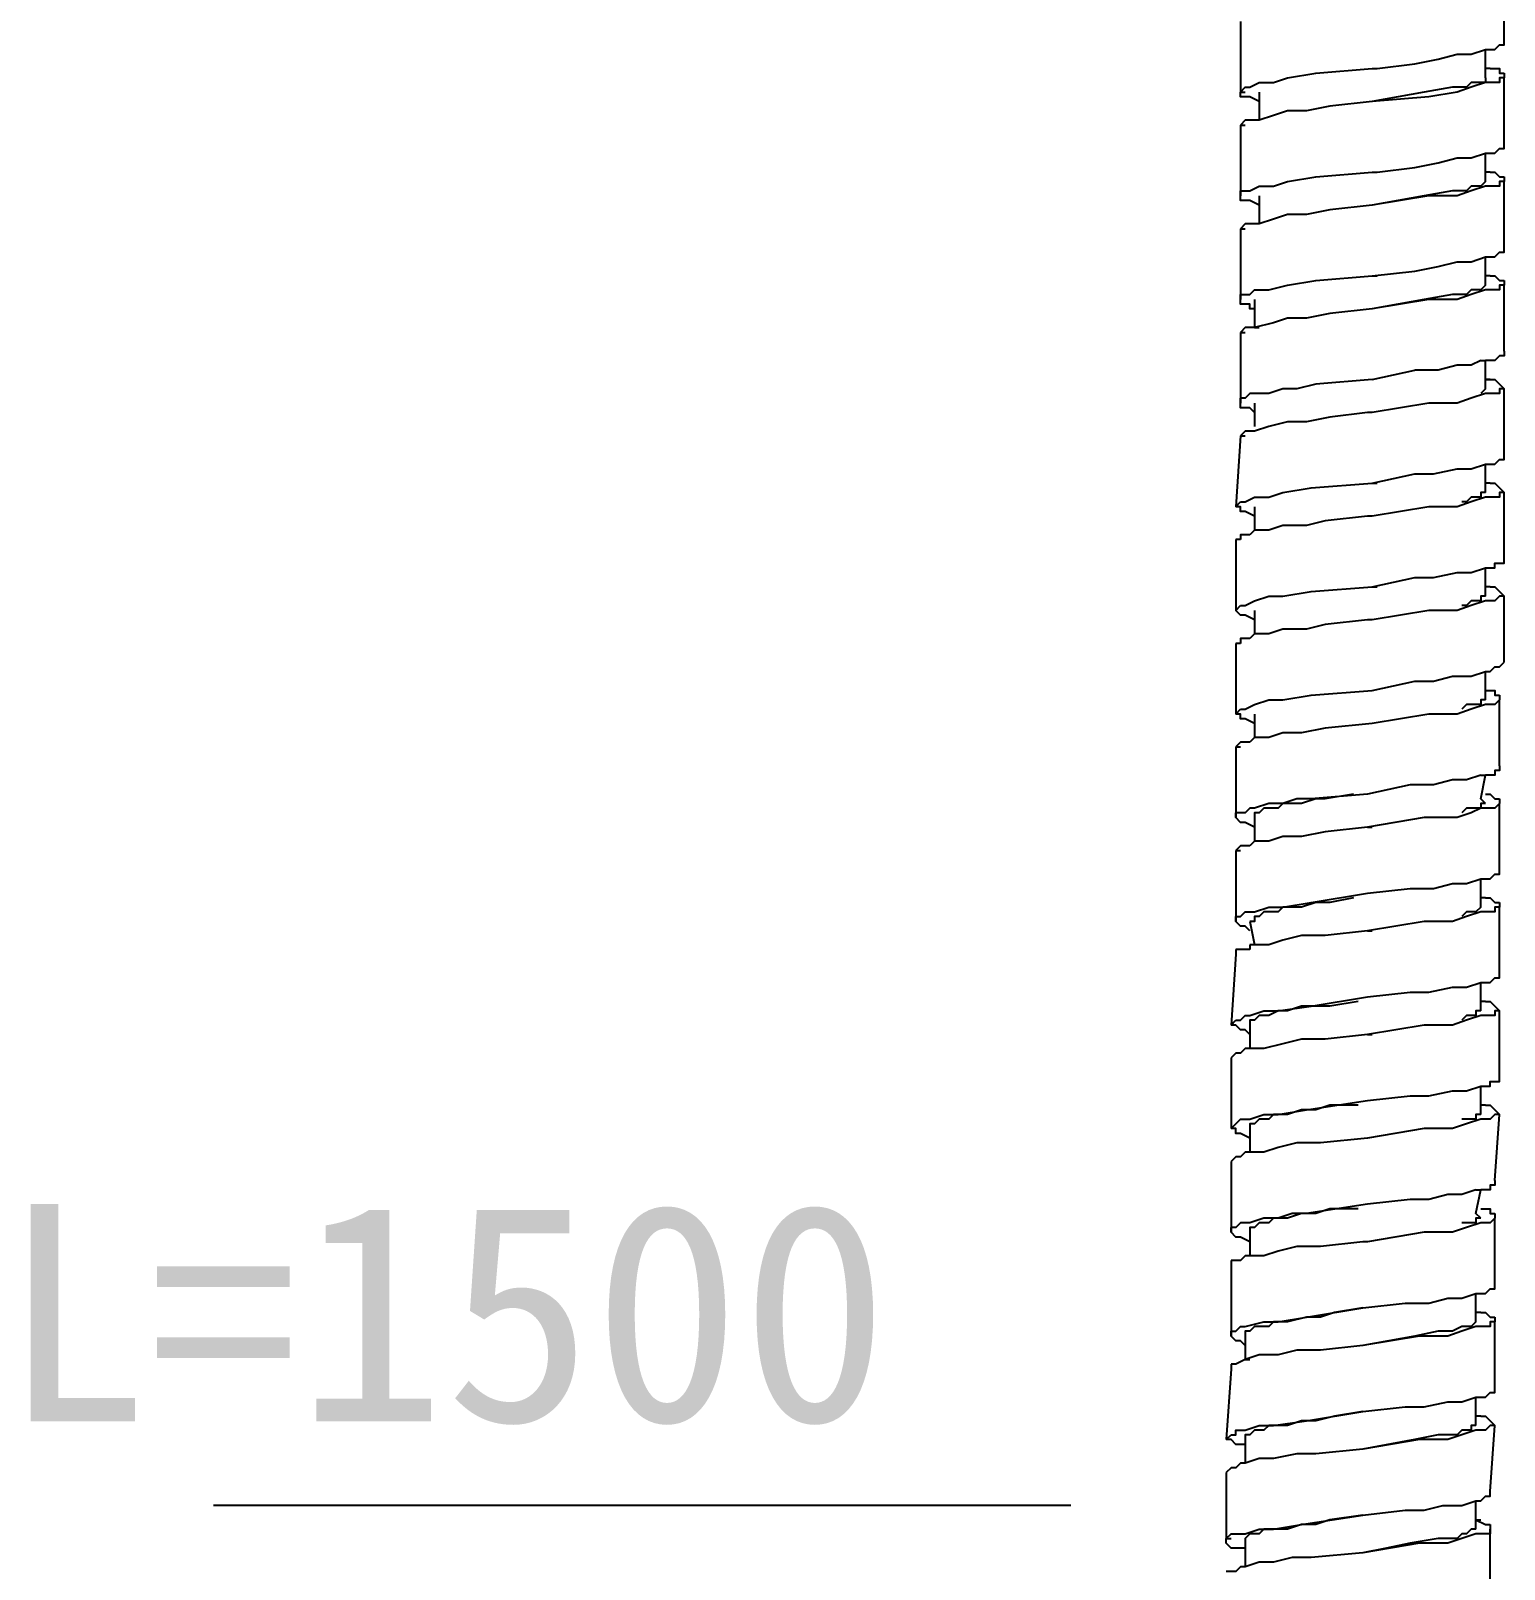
# Model space of a CAD drawing. Header units: millimetres. Extents: x 1.34 to 8.68, y 2.73 to 10.24.
# Drawn here: x 4.001 to 4.522, y 5.932 to 6.476 of the extents above; entities that cross this region are included whole.
import ezdxf

# ---------------------------------------------------------------- set-up
doc = ezdxf.new("R2010")
doc.units = ezdxf.units.MM
doc.layers.add('PDF2_문자', color=7, linetype='Continuous')
doc.layers.add('PDF2_형상', color=7, linetype='Continuous')
doc.styles.add('PDF SimSun', font='SimSun.ttf')

msp = doc.modelspace()

# ---------------------------------------------------------------- linework, layer by layer
at = {"layer": 'PDF2_형상', "lineweight": 25}
for points in [[(4.52208, 6.4731), (4.52208, 6.49643)], [(4.42875, 6.47976), (4.42875, 6.45476)], [(4.47541, 6.4631), (4.47708, 6.4631), (4.49041, 6.46476), (4.49875, 6.46643), (4.50541, 6.4681), (4.51041, 6.4681), (4.51541, 6.46976), (4.51875, 6.46976), (4.52041, 6.47143), (4.52208, 6.47143), (4.52208, 6.4731)], [(4.51541, 6.46143), (4.51541, 6.46976)], [(4.42875, 6.45476), (4.43041, 6.45643), (4.43208, 6.45643), (4.43541, 6.4581), (4.44041, 6.4581), (4.44541, 6.45976), (4.45541, 6.46143), (4.47541, 6.4631)], [(4.52208, 6.45976), (4.52041, 6.45976), (4.52041, 6.4581), (4.51875, 6.4581), (4.51708, 6.4581), (4.51541, 6.4581), (4.51041, 6.45643), (4.50541, 6.45476), (4.49541, 6.4531), (4.47541, 6.45143)], [(4.51541, 6.45976), (4.51541, 6.4581), (4.51208, 6.4581), (4.51041, 6.4581), (4.50875, 6.45643), (4.50375, 6.45643), (4.49375, 6.45476), (4.47541, 6.45143)], [(4.51708, 6.4631), (4.51541, 6.4631)], [(4.51541, 6.45976), (4.51541, 6.46143)], [(4.51708, 6.4631), (4.52041, 6.4631), (4.52041, 6.46143), (4.52208, 6.46143)], [(4.52208, 6.46143), (4.52208, 6.45976)], [(4.52208, 6.43643), (4.52208, 6.45976)], [(4.42875, 6.45476), (4.43041, 6.45476)], [(4.43541, 6.45143), (4.43208, 6.4531), (4.43041, 6.4531), (4.42875, 6.4531), (4.42875, 6.45476)], [(4.43541, 6.45476), (4.43541, 6.44476)], [(4.47541, 6.45143), (4.46041, 6.44976), (4.45208, 6.4481), (4.44541, 6.4481), (4.44041, 6.44643), (4.43541, 6.44476)], [(4.43375, 6.44476), (4.43041, 6.44476), (4.42875, 6.4431)], [(4.42875, 6.4431), (4.43041, 6.4431)], [(4.42875, 6.4431), (4.42875, 6.4181)], [(4.43541, 6.44476), (4.43375, 6.44476)], [(4.47541, 6.42643), (4.47708, 6.42643), (4.49041, 6.4281), (4.49875, 6.42976), (4.50541, 6.43143), (4.51041, 6.43143), (4.51541, 6.4331), (4.51875, 6.4331), (4.52041, 6.43476), (4.52208, 6.43476), (4.52208, 6.43643)], [(4.51541, 6.42476), (4.51541, 6.4331)], [(4.42875, 6.41976), (4.43041, 6.41976), (4.43208, 6.41976), (4.43541, 6.42143), (4.44041, 6.42143), (4.44541, 6.4231), (4.45541, 6.42476), (4.47541, 6.42643)], [(4.52208, 6.4231), (4.52041, 6.4231), (4.52041, 6.42143), (4.51875, 6.42143), (4.51708, 6.42143), (4.51541, 6.42143), (4.51041, 6.41976), (4.50541, 6.4181), (4.49541, 6.4181), (4.47541, 6.41476)], [(4.51541, 6.4231), (4.51375, 6.42143), (4.51041, 6.42143), (4.50875, 6.41976), (4.50375, 6.41976), (4.49375, 6.4181), (4.47541, 6.41476)], [(4.51708, 6.42643), (4.51541, 6.42643)], [(4.51541, 6.4231), (4.51541, 6.42476)], [(4.51708, 6.42643), (4.51875, 6.42643), (4.52041, 6.42476), (4.52208, 6.42476)], [(4.52208, 6.42476), (4.52208, 6.4231)], [(4.52208, 6.39976), (4.52208, 6.4231)], [(4.42875, 6.4181), (4.42875, 6.41976)], [(4.43541, 6.41476), (4.43208, 6.41643), (4.43041, 6.41643), (4.42875, 6.41643), (4.42875, 6.4181)], [(4.43541, 6.4181), (4.43541, 6.4081)], [(4.47541, 6.41476), (4.46041, 6.4131), (4.45208, 6.41143), (4.44541, 6.41143), (4.44041, 6.40976), (4.43541, 6.4081)], [(4.43375, 6.4081), (4.43041, 6.4081), (4.42875, 6.40643)], [(4.42875, 6.40643), (4.43041, 6.40643)], [(4.42875, 6.40643), (4.42875, 6.38143)], [(4.43541, 6.4081), (4.43375, 6.4081)], [(4.47541, 6.38976), (4.49041, 6.39143), (4.49875, 6.3931), (4.50541, 6.39476), (4.51041, 6.39476), (4.51541, 6.39643), (4.51875, 6.39643), (4.52041, 6.3981), (4.52208, 6.3981), (4.52208, 6.39976)], [(4.51541, 6.3881), (4.51541, 6.39643)], [(4.42875, 6.3831), (4.43041, 6.3831), (4.43208, 6.3831), (4.43375, 6.38476), (4.43875, 6.38476), (4.44541, 6.38643), (4.45541, 6.3881), (4.47541, 6.38976)], [(4.47541, 6.38976), (4.47708, 6.38976)], [(4.51708, 6.38976), (4.51541, 6.38976)], [(4.51708, 6.38976), (4.51875, 6.38976), (4.52041, 6.3881), (4.52208, 6.3881)], [(4.42875, 6.38143), (4.42875, 6.3831)], [(4.52208, 6.38643), (4.52041, 6.38643), (4.52041, 6.38476), (4.51875, 6.38476), (4.51708, 6.38476), (4.51541, 6.38476), (4.51041, 6.3831), (4.50541, 6.38143), (4.49541, 6.38143), (4.47541, 6.3781)], [(4.51541, 6.38643), (4.51375, 6.38476), (4.51041, 6.38476), (4.50875, 6.3831), (4.50708, 6.3831), (4.50375, 6.3831), (4.49375, 6.38143), (4.47541, 6.3781)], [(4.51541, 6.38643), (4.51541, 6.3881)], [(4.52208, 6.3881), (4.52208, 6.38643)], [(4.52208, 6.3631), (4.52208, 6.38643)], [(4.43375, 6.3781), (4.43208, 6.3781), (4.43208, 6.37976), (4.43041, 6.37976), (4.42875, 6.37976), (4.42875, 6.38143)], [(4.47541, 6.3781), (4.46041, 6.37643), (4.45208, 6.37476), (4.44541, 6.37476), (4.44041, 6.3731), (4.43375, 6.37143), (4.43041, 6.37143), (4.42875, 6.36976)], [(4.43375, 6.38143), (4.43375, 6.37143)], [(4.42875, 6.36976), (4.42875, 6.34476)], [(4.42875, 6.36976), (4.43041, 6.36976)], [(4.43375, 6.37143), (4.43541, 6.37143)], [(4.52208, 6.3631), (4.52208, 6.36143), (4.52041, 6.36143), (4.51875, 6.35976), (4.51708, 6.35976), (4.51541, 6.35976)], [(4.47541, 6.3531), (4.49041, 6.35643)], [(4.51375, 6.35976), (4.51041, 6.3581), (4.50541, 6.3581), (4.49875, 6.35643), (4.49041, 6.35643)], [(4.51375, 6.35976), (4.51541, 6.35976)], [(4.51541, 6.35143), (4.51541, 6.35976)], [(4.47541, 6.3531), (4.45541, 6.35143), (4.44875, 6.34976), (4.44375, 6.34976), (4.43875, 6.3481), (4.43375, 6.3481)], [(4.51541, 6.3531), (4.51708, 6.3531)], [(4.51708, 6.3531), (4.51541, 6.3531)], [(4.51541, 6.34976), (4.51541, 6.35143)], [(4.51708, 6.3531), (4.51875, 6.3531), (4.52041, 6.35143)], [(4.52041, 6.35143), (4.52208, 6.34976)], [(4.43208, 6.3481), (4.43041, 6.34643), (4.42875, 6.34643)], [(4.42875, 6.34476), (4.42875, 6.34643)], [(4.43375, 6.3481), (4.43208, 6.3481)], [(4.52208, 6.34976), (4.52041, 6.34976), (4.52041, 6.3481), (4.51875, 6.3481), (4.51708, 6.3481), (4.51541, 6.3481), (4.51041, 6.34643), (4.50541, 6.34476), (4.49541, 6.34476), (4.47541, 6.34143)], [(4.51541, 6.34976), (4.51375, 6.3481)], [(4.52208, 6.32643), (4.52208, 6.34976)], [(4.43375, 6.34143), (4.43208, 6.3431), (4.43041, 6.3431), (4.42875, 6.3431), (4.42875, 6.34476)], [(4.43375, 6.34476), (4.43375, 6.33643)], [(4.47541, 6.34143), (4.47375, 6.34143), (4.46041, 6.33976), (4.45208, 6.3381), (4.44541, 6.3381), (4.43875, 6.33643), (4.43375, 6.33476)], [(4.43208, 6.33476), (4.43041, 6.33476), (4.42875, 6.3331)], [(4.43375, 6.33476), (4.43208, 6.33476)], [(4.42875, 6.3331), (4.42708, 6.3081)], [(4.42875, 6.3331), (4.43041, 6.3331)], [(4.47541, 6.31643), (4.49041, 6.31976), (4.49708, 6.31976), (4.50541, 6.32143), (4.51041, 6.32143), (4.51541, 6.3231), (4.51875, 6.3231), (4.52041, 6.32476), (4.52208, 6.32476), (4.52208, 6.32643)], [(4.51541, 6.31476), (4.51541, 6.3231)], [(4.42875, 6.30976), (4.43041, 6.30976), (4.43375, 6.31143), (4.43875, 6.31143), (4.44375, 6.3131), (4.45375, 6.31476), (4.47541, 6.31643)], [(4.47541, 6.31643), (4.47708, 6.31643)], [(4.52208, 6.3131), (4.52041, 6.3131), (4.52041, 6.31143), (4.51875, 6.31143), (4.51708, 6.31143), (4.51541, 6.31143), (4.51041, 6.30976), (4.50541, 6.3081), (4.49541, 6.3081), (4.47541, 6.30476)], [(4.51541, 6.3131), (4.51375, 6.3131), (4.51375, 6.31143), (4.51208, 6.31143), (4.51041, 6.31143), (4.50875, 6.30976), (4.50708, 6.30976)], [(4.51708, 6.31643), (4.51541, 6.31643)], [(4.51541, 6.3131), (4.51541, 6.31476)], [(4.51708, 6.31643), (4.51875, 6.31643), (4.52041, 6.31476)], [(4.52041, 6.31476), (4.52208, 6.3131)], [(4.52208, 6.28976), (4.52208, 6.3131)], [(4.42708, 6.3081), (4.42875, 6.30976)], [(4.43375, 6.30476), (4.43041, 6.30643), (4.42875, 6.30643), (4.42875, 6.3081), (4.42708, 6.3081)], [(4.43375, 6.3081), (4.43375, 6.29976)], [(4.47541, 6.30476), (4.47375, 6.30476), (4.45875, 6.3031), (4.45208, 6.30143), (4.44375, 6.30143), (4.43875, 6.29976), (4.43375, 6.29976)], [(4.42708, 6.29643), (4.42708, 6.27143)], [(4.42875, 6.29643), (4.42708, 6.29643)], [(4.43208, 6.2981), (4.43041, 6.2981), (4.42875, 6.2981), (4.42875, 6.29643)], [(4.43375, 6.29976), (4.43208, 6.2981)], [(4.47541, 6.27976), (4.49041, 6.2831), (4.49708, 6.2831), (4.50541, 6.28476), (4.51041, 6.28476), (4.51541, 6.28643), (4.51875, 6.28643), (4.51875, 6.2881), (4.52041, 6.2881), (4.52208, 6.2881), (4.52208, 6.28976)], [(4.51541, 6.2781), (4.51541, 6.28643)], [(4.42875, 6.2731), (4.43041, 6.2731), (4.43375, 6.27476), (4.43875, 6.27643), (4.44375, 6.27643), (4.45375, 6.2781), (4.47541, 6.27976)], [(4.47541, 6.27976), (4.47708, 6.27976)], [(4.51708, 6.27976), (4.51541, 6.27976)], [(4.51708, 6.27976), (4.51875, 6.27976), (4.52041, 6.2781)], [(4.52208, 6.27643), (4.52041, 6.27643), (4.51875, 6.27476), (4.51708, 6.27476), (4.51541, 6.27476), (4.51041, 6.2731), (4.50541, 6.27143), (4.49541, 6.27143), (4.47541, 6.2681)], [(4.51541, 6.27643), (4.51375, 6.27643), (4.51375, 6.27476), (4.51208, 6.27476), (4.51041, 6.27476), (4.50875, 6.2731), (4.50708, 6.2731)], [(4.51541, 6.27643), (4.51541, 6.2781)], [(4.52041, 6.2781), (4.52208, 6.27643)], [(4.52208, 6.2531), (4.52208, 6.27643)], [(4.42708, 6.27143), (4.42875, 6.2731)], [(4.43375, 6.2681), (4.43041, 6.26976), (4.42875, 6.26976), (4.42708, 6.27143)], [(4.43375, 6.27143), (4.43375, 6.2631)], [(4.47541, 6.2681), (4.47375, 6.2681), (4.45875, 6.26643), (4.45208, 6.26476), (4.44375, 6.26476), (4.43875, 6.2631), (4.43375, 6.2631)], [(4.42708, 6.25976), (4.42708, 6.23476)], [(4.42875, 6.25976), (4.42708, 6.25976)], [(4.43208, 6.26143), (4.43041, 6.26143), (4.42875, 6.26143), (4.42875, 6.25976)], [(4.43375, 6.2631), (4.43208, 6.26143)], [(4.47541, 6.2431), (4.49041, 6.24643), (4.49708, 6.24643), (4.50375, 6.2481), (4.51041, 6.2481), (4.51541, 6.24976), (4.51708, 6.24976), (4.51875, 6.25143), (4.52041, 6.25143), (4.52208, 6.2531)], [(4.51541, 6.24143), (4.51541, 6.24976)], [(4.42875, 6.23643), (4.43041, 6.23643), (4.43375, 6.2381), (4.43875, 6.23976), (4.44375, 6.23976), (4.45375, 6.24143), (4.47541, 6.2431)], [(4.51541, 6.2431), (4.51708, 6.2431)], [(4.51541, 6.2431), (4.51875, 6.2431), (4.51875, 6.24143), (4.52041, 6.24143)], [(4.42708, 6.23476), (4.42875, 6.23643)], [(4.52041, 6.23976), (4.51875, 6.2381), (4.51708, 6.2381), (4.51541, 6.2381), (4.51041, 6.23643), (4.50541, 6.23476), (4.49541, 6.23476), (4.47541, 6.23143)], [(4.51541, 6.23976), (4.51375, 6.23976), (4.51375, 6.2381), (4.51208, 6.2381), (4.51041, 6.2381), (4.50875, 6.2381), (4.50708, 6.23643)], [(4.51541, 6.23976), (4.51541, 6.24143)], [(4.52041, 6.24143), (4.52041, 6.23976)], [(4.52041, 6.21643), (4.52041, 6.23976)], [(4.43375, 6.23143), (4.43041, 6.2331), (4.42875, 6.2331), (4.42875, 6.23476), (4.42708, 6.23476)], [(4.43375, 6.23476), (4.43375, 6.22643)], [(4.47541, 6.23143), (4.45875, 6.22976), (4.45041, 6.2281), (4.44375, 6.2281), (4.43875, 6.22643), (4.43375, 6.22643)], [(4.43375, 6.22643), (4.43208, 6.22476)], [(4.43208, 6.22476), (4.43041, 6.22476), (4.42875, 6.22476), (4.42708, 6.2231)], [(4.42708, 6.2231), (4.42708, 6.1981)], [(4.42708, 6.2231), (4.42875, 6.2231)], [(4.52041, 6.21643), (4.52041, 6.21476), (4.51875, 6.21476), (4.51875, 6.2131), (4.51708, 6.2131), (4.51541, 6.2131)], [(4.51375, 6.2131), (4.50875, 6.21143), (4.50375, 6.21143), (4.49708, 6.20976), (4.48875, 6.20976), (4.47375, 6.20643)], [(4.51375, 6.20476), (4.51541, 6.2131)], [(4.51375, 6.2131), (4.51541, 6.2131)], [(4.47375, 6.20643), (4.45375, 6.20476), (4.44875, 6.20476), (4.44375, 6.2031), (4.43875, 6.2031), (4.43375, 6.20143)], [(4.46875, 6.20643), (4.45875, 6.20476), (4.45541, 6.20476), (4.45041, 6.2031), (4.44541, 6.2031), (4.44375, 6.2031), (4.44208, 6.20143), (4.43875, 6.20143), (4.43708, 6.20143), (4.43541, 6.19976), (4.43375, 6.19976), (4.43375, 6.1981)], [(4.51541, 6.2031), (4.51375, 6.20476)], [(4.51541, 6.20643), (4.51708, 6.20643), (4.51875, 6.20476), (4.52041, 6.20476)], [(4.52041, 6.20476), (4.52041, 6.2031)], [(4.43208, 6.20143), (4.43041, 6.19976), (4.42875, 6.19976), (4.42708, 6.19976)], [(4.42708, 6.1981), (4.42708, 6.19976)], [(4.43375, 6.19476), (4.43041, 6.19643), (4.42875, 6.19643), (4.42708, 6.1981)], [(4.43375, 6.20143), (4.43208, 6.20143)], [(4.43375, 6.1981), (4.43375, 6.18976)], [(4.52041, 6.2031), (4.51875, 6.20143), (4.51708, 6.20143), (4.51541, 6.20143), (4.51375, 6.20143), (4.51041, 6.19976), (4.50541, 6.1981), (4.49375, 6.1981), (4.47375, 6.19476)], [(4.51541, 6.2031), (4.51375, 6.2031), (4.51375, 6.20143), (4.51208, 6.20143), (4.51041, 6.20143), (4.50875, 6.20143), (4.50708, 6.19976)], [(4.52041, 6.17976), (4.52041, 6.2031)], [(4.47375, 6.19476), (4.45875, 6.1931), (4.45041, 6.19143), (4.44375, 6.19143), (4.43875, 6.18976), (4.43375, 6.18976)], [(4.47375, 6.19476), (4.47541, 6.19476)], [(4.43208, 6.1881), (4.43041, 6.1881), (4.42875, 6.1881), (4.42708, 6.18643)], [(4.43375, 6.18976), (4.43208, 6.1881)], [(4.42708, 6.18643), (4.42708, 6.16143)], [(4.42708, 6.18643), (4.42875, 6.18643)], [(4.47375, 6.17143), (4.48875, 6.1731), (4.49708, 6.1731), (4.50375, 6.17476), (4.50875, 6.17476), (4.51375, 6.17643), (4.51708, 6.17643), (4.51875, 6.1781), (4.52041, 6.1781), (4.52041, 6.17976)], [(4.51375, 6.1681), (4.51375, 6.17643)], [(4.42708, 6.1631), (4.42875, 6.1631), (4.43041, 6.16476), (4.43375, 6.16476), (4.43875, 6.16643), (4.44375, 6.16643), (4.45375, 6.1681), (4.47375, 6.17143)], [(4.46875, 6.16976), (4.46041, 6.1681), (4.45541, 6.1681), (4.45041, 6.16643), (4.44541, 6.16643), (4.44375, 6.16643), (4.44208, 6.16476), (4.43875, 6.16476), (4.43708, 6.16476), (4.43541, 6.1631), (4.43375, 6.1631), (4.43375, 6.16143), (4.43208, 6.16143)], [(4.52041, 6.16643), (4.51875, 6.16643), (4.51875, 6.16476), (4.51708, 6.16476), (4.51541, 6.16476), (4.51375, 6.16476), (4.50875, 6.1631), (4.50375, 6.16143), (4.49375, 6.16143), (4.47375, 6.1581)], [(4.51375, 6.16643), (4.51208, 6.16476), (4.51041, 6.16476), (4.50875, 6.16476), (4.50708, 6.1631)], [(4.51541, 6.16976), (4.51375, 6.16976)], [(4.51375, 6.16643), (4.51375, 6.1681)], [(4.51541, 6.16976), (4.51708, 6.16976), (4.51875, 6.1681), (4.52041, 6.1681)], [(4.52041, 6.1681), (4.52041, 6.16643)], [(4.52041, 6.1431), (4.52041, 6.16643)], [(4.42708, 6.16143), (4.42708, 6.1631)], [(4.43208, 6.1581), (4.43041, 6.15976), (4.42875, 6.15976), (4.42708, 6.16143)], [(4.43208, 6.16143), (4.43375, 6.1531)], [(4.47375, 6.1581), (4.45875, 6.15643), (4.45041, 6.15643), (4.44375, 6.15476), (4.43875, 6.1531), (4.43208, 6.1531)], [(4.47375, 6.1581), (4.47541, 6.1581)], [(4.42708, 6.14976), (4.42541, 6.12476)], [(4.42708, 6.15143), (4.42708, 6.14976)], [(4.43208, 6.15143), (4.42875, 6.15143), (4.42708, 6.15143)], [(4.43208, 6.1531), (4.43208, 6.15143)], [(4.47375, 6.13476), (4.48875, 6.13643), (4.49541, 6.13643), (4.50375, 6.1381), (4.50875, 6.1381), (4.51375, 6.13976), (4.51708, 6.13976), (4.51875, 6.14143), (4.52041, 6.14143), (4.52041, 6.1431)], [(4.51375, 6.13143), (4.51375, 6.13976)], [(4.42708, 6.12643), (4.42875, 6.12643), (4.43041, 6.1281), (4.43208, 6.1281), (4.43708, 6.12976), (4.44208, 6.12976), (4.45375, 6.13143), (4.47375, 6.13476)], [(4.47041, 6.1331), (4.46041, 6.13143), (4.45541, 6.13143), (4.45041, 6.13143), (4.44541, 6.12976), (4.44375, 6.12976), (4.44208, 6.12976), (4.43875, 6.1281), (4.43708, 6.1281), (4.43541, 6.1281), (4.43375, 6.12643), (4.43208, 6.12643), (4.43208, 6.12476)], [(4.51541, 6.1331), (4.51375, 6.1331)], [(4.51541, 6.1331), (4.51708, 6.1331), (4.51875, 6.13143)], [(4.52041, 6.12976), (4.51875, 6.12976), (4.51875, 6.1281), (4.51708, 6.1281), (4.51541, 6.1281), (4.51375, 6.1281), (4.50875, 6.12643), (4.50375, 6.12476), (4.49375, 6.12476), (4.47375, 6.12143)], [(4.51375, 6.12976), (4.51208, 6.12976), (4.51208, 6.1281), (4.51041, 6.1281), (4.50875, 6.1281), (4.50708, 6.12643)], [(4.51375, 6.12976), (4.51375, 6.13143)], [(4.51875, 6.13143), (4.52041, 6.12976)], [(4.52041, 6.10643), (4.52041, 6.12976)], [(4.42541, 6.12476), (4.42708, 6.12643)], [(4.43208, 6.12143), (4.43041, 6.1231), (4.42875, 6.1231), (4.42708, 6.12476), (4.42541, 6.12476)], [(4.43208, 6.12476), (4.43208, 6.11643)], [(4.47375, 6.12143), (4.45875, 6.11976), (4.45041, 6.11976), (4.44375, 6.1181), (4.43708, 6.11643), (4.43208, 6.11643)], [(4.47375, 6.12143), (4.47541, 6.12143)], [(4.42708, 6.11476), (4.42541, 6.1131)], [(4.42541, 6.1131), (4.42541, 6.0881)], [(4.43041, 6.11643), (4.42875, 6.11476), (4.42708, 6.11476)], [(4.43208, 6.11643), (4.43041, 6.11643)], [(4.47375, 6.0981), (4.48875, 6.09976), (4.49541, 6.09976), (4.50375, 6.10143), (4.50875, 6.10143), (4.51375, 6.1031), (4.51708, 6.1031), (4.51708, 6.10476), (4.51875, 6.10476), (4.52041, 6.10476), (4.52041, 6.10643)], [(4.51375, 6.09476), (4.51375, 6.1031)], [(4.42708, 6.08976), (4.42875, 6.09143), (4.43208, 6.09143), (4.43708, 6.0931), (4.44208, 6.0931), (4.45208, 6.09476), (4.47375, 6.0981)], [(4.47041, 6.09643), (4.46041, 6.09643), (4.45541, 6.09476), (4.45041, 6.09476), (4.44541, 6.0931), (4.44375, 6.0931), (4.44041, 6.0931), (4.43875, 6.09143), (4.43708, 6.09143), (4.43541, 6.09143), (4.43375, 6.08976), (4.43208, 6.08976), (4.43208, 6.0881)], [(4.51541, 6.09643), (4.51375, 6.09643)], [(4.51375, 6.0931), (4.51375, 6.09476)], [(4.51541, 6.09643), (4.51708, 6.09643), (4.51875, 6.09476)], [(4.51875, 6.09476), (4.52041, 6.0931)], [(4.42541, 6.0881), (4.42708, 6.08976)], [(4.52041, 6.0931), (4.51875, 6.0931), (4.51708, 6.09143), (4.51541, 6.09143), (4.51375, 6.09143), (4.50875, 6.08976), (4.50375, 6.0881), (4.49375, 6.0881), (4.47375, 6.08476)], [(4.51375, 6.0931), (4.51208, 6.0931), (4.51208, 6.09143), (4.51041, 6.09143), (4.50708, 6.09143)], [(4.51875, 6.06976), (4.52041, 6.0931)], [(4.43208, 6.08476), (4.42875, 6.08643), (4.42708, 6.08643), (4.42708, 6.0881), (4.42541, 6.0881)], [(4.43208, 6.0881), (4.43208, 6.07976)], [(4.47375, 6.08476), (4.45708, 6.0831), (4.44875, 6.0831), (4.44208, 6.08143), (4.43708, 6.07976), (4.43208, 6.07976)], [(4.43041, 6.07976), (4.42875, 6.0781), (4.42708, 6.0781)], [(4.43208, 6.07976), (4.43041, 6.07976)], [(4.42708, 6.0781), (4.42541, 6.07643)], [(4.42541, 6.07643), (4.42541, 6.05143)], [(4.51875, 6.06976), (4.51875, 6.0681), (4.51708, 6.0681), (4.51708, 6.06643), (4.51541, 6.06643), (4.51375, 6.06643)], [(4.51208, 6.06643), (4.50708, 6.06476), (4.50208, 6.06476), (4.49541, 6.0631), (4.48875, 6.0631), (4.47375, 6.06143)], [(4.51208, 6.0581), (4.51375, 6.06643)], [(4.51208, 6.06643), (4.51375, 6.06643)], [(4.47375, 6.06143), (4.45208, 6.0581), (4.44708, 6.0581), (4.44208, 6.05643), (4.43708, 6.05643), (4.43208, 6.05476)], [(4.47041, 6.05976), (4.46041, 6.05976), (4.45541, 6.0581), (4.45041, 6.0581), (4.44541, 6.05643), (4.44375, 6.05643), (4.44041, 6.05643), (4.43875, 6.05476), (4.43708, 6.05476), (4.43541, 6.05476), (4.43375, 6.0531), (4.43208, 6.0531), (4.43208, 6.05143)], [(4.51375, 6.05643), (4.51208, 6.0581)], [(4.51375, 6.05976), (4.51541, 6.05976)], [(4.51375, 6.05976), (4.51708, 6.05976), (4.51708, 6.0581), (4.51875, 6.0581)], [(4.51875, 6.0581), (4.51875, 6.05643)], [(4.43041, 6.05476), (4.42875, 6.05476), (4.42708, 6.0531), (4.42541, 6.0531)], [(4.42541, 6.05143), (4.42541, 6.0531)], [(4.43208, 6.0481), (4.42875, 6.04976), (4.42708, 6.04976), (4.42541, 6.05143)], [(4.43208, 6.05476), (4.43041, 6.05476)], [(4.43208, 6.05143), (4.43208, 6.0431)], [(4.51875, 6.05643), (4.51708, 6.05476), (4.51541, 6.05476), (4.51375, 6.05476), (4.50875, 6.0531), (4.50375, 6.05143), (4.49375, 6.05143), (4.47375, 6.0481)], [(4.51375, 6.05643), (4.51208, 6.05643), (4.51208, 6.05476), (4.51041, 6.05476), (4.50708, 6.05476)], [(4.51875, 6.0331), (4.51875, 6.05643)], [(4.47375, 6.0481), (4.47208, 6.0481), (4.45708, 6.04643), (4.44875, 6.04643), (4.44208, 6.04476), (4.43708, 6.0431), (4.43208, 6.0431)], [(4.43041, 6.0431), (4.42875, 6.04143), (4.42708, 6.04143), (4.42541, 6.04143)], [(4.42541, 6.04143), (4.42541, 6.03976)], [(4.43208, 6.0431), (4.43041, 6.0431)], [(4.42541, 6.03976), (4.42541, 6.01476)], [(4.47208, 6.02476), (4.48708, 6.02643), (4.49541, 6.02643), (4.50208, 6.0281), (4.50708, 6.0281), (4.51208, 6.02976), (4.51541, 6.02976), (4.51708, 6.03143), (4.51875, 6.03143), (4.51875, 6.0331)], [(4.51208, 6.02143), (4.51208, 6.02976)], [(4.42541, 6.01643), (4.42708, 6.01643), (4.42875, 6.0181), (4.43041, 6.0181), (4.43708, 6.01976), (4.44208, 6.01976), (4.45208, 6.02143), (4.47208, 6.02476)], [(4.47208, 6.02476), (4.46208, 6.0231), (4.45708, 6.02143), (4.45208, 6.02143), (4.44541, 6.01976), (4.44375, 6.01976), (4.44041, 6.01976), (4.43875, 6.0181), (4.43708, 6.0181), (4.43541, 6.0181), (4.43375, 6.0181), (4.43208, 6.01643), (4.43041, 6.01643), (4.43041, 6.01476)], [(4.51875, 6.01976), (4.51708, 6.01976), (4.51708, 6.0181), (4.51541, 6.0181), (4.51375, 6.0181), (4.51208, 6.0181), (4.50708, 6.01643), (4.50208, 6.01476), (4.49208, 6.01476), (4.47208, 6.01143)], [(4.51208, 6.01976), (4.51041, 6.0181), (4.50708, 6.0181), (4.50375, 6.01643), (4.49875, 6.01643), (4.49041, 6.01476), (4.47208, 6.01143)], [(4.51375, 6.0231), (4.51208, 6.0231)], [(4.51208, 6.01976), (4.51208, 6.02143)], [(4.51375, 6.0231), (4.51541, 6.0231), (4.51708, 6.02143), (4.51875, 6.02143)], [(4.51875, 6.02143), (4.51875, 6.01976)], [(4.51875, 5.99643), (4.51875, 6.01976)], [(4.42541, 6.01476), (4.42541, 6.01643)], [(4.43041, 6.01143), (4.42875, 6.0131), (4.42708, 6.0131), (4.42541, 6.01476)], [(4.43041, 6.01476), (4.43041, 6.00643)], [(4.47208, 6.01143), (4.45708, 6.00976), (4.44875, 6.00976), (4.44208, 6.0081), (4.43541, 6.0081), (4.43041, 6.00643), (4.42708, 6.00476), (4.42541, 6.00476)], [(4.42541, 6.0031), (4.42375, 5.9781)], [(4.42541, 6.00476), (4.42541, 6.0031)], [(4.43041, 6.00643), (4.43208, 6.00643)], [(4.47208, 5.9881), (4.48708, 5.98976), (4.49375, 5.98976), (4.50208, 5.99143), (4.50708, 5.99143), (4.51208, 5.9931), (4.51541, 5.9931), (4.51708, 5.99476), (4.51875, 5.99476), (4.51875, 5.99643)], [(4.51208, 5.98476), (4.51208, 5.9931)], [(4.42541, 5.97976), (4.42708, 5.97976), (4.42708, 5.98143), (4.43041, 5.98143), (4.43541, 5.9831), (4.44041, 5.9831), (4.45208, 5.98476), (4.47208, 5.9881)], [(4.47208, 5.9881), (4.46208, 5.98643), (4.45541, 5.98476), (4.45041, 5.98476), (4.44541, 5.9831), (4.44375, 5.9831), (4.44041, 5.9831), (4.43875, 5.9831), (4.43708, 5.98143), (4.43541, 5.98143), (4.43375, 5.98143), (4.43208, 5.97976), (4.43041, 5.97976), (4.43041, 5.9781)], [(4.51375, 5.98643), (4.51208, 5.98643)], [(4.51375, 5.98643), (4.51541, 5.98643), (4.51708, 5.98476)], [(4.51875, 5.9831), (4.51708, 5.9831), (4.51541, 5.98143), (4.51375, 5.98143), (4.51208, 5.98143), (4.50708, 5.97976), (4.50208, 5.9781), (4.49208, 5.9781), (4.47208, 5.97476)], [(4.51208, 5.9831), (4.51041, 5.9831), (4.51041, 5.98143), (4.50708, 5.98143), (4.50541, 5.97976), (4.50375, 5.97976), (4.49875, 5.97976), (4.49041, 5.9781), (4.47208, 5.97476)], [(4.51208, 5.9831), (4.51208, 5.98476)], [(4.51708, 5.98476), (4.51875, 5.9831)], [(4.51708, 5.95976), (4.51875, 5.9831)], [(4.42375, 5.9781), (4.42541, 5.97976)], [(4.43041, 5.97643), (4.42708, 5.97643), (4.42541, 5.9781), (4.42375, 5.9781)], [(4.43041, 5.9781), (4.43041, 5.96976)], [(4.42875, 5.96976), (4.42708, 5.9681), (4.42541, 5.9681)], [(4.43041, 5.96976), (4.42875, 5.96976)], [(4.47208, 5.97476), (4.45541, 5.9731), (4.44875, 5.9731), (4.44041, 5.97143), (4.43541, 5.97143), (4.43041, 5.96976)], [(4.42541, 5.9681), (4.42375, 5.96643)], [(4.42375, 5.96643), (4.42375, 5.9431)], [(4.47208, 5.95143), (4.48708, 5.9531), (4.49375, 5.9531), (4.50041, 5.95476), (4.50708, 5.95476), (4.51208, 5.95643), (4.51375, 5.95643), (4.51541, 5.9581), (4.51708, 5.9581), (4.51708, 5.95976)], [(4.36875, 5.95476), (4.06541, 5.95476)], [(4.51208, 5.9481), (4.51208, 5.95643)], [(4.42375, 5.9431), (4.42541, 5.94476), (4.42708, 5.94476), (4.43041, 5.94476), (4.43541, 5.94643), (4.44041, 5.94643), (4.45041, 5.9481), (4.47208, 5.95143)], [(4.47208, 5.95143), (4.46041, 5.94976), (4.45541, 5.9481), (4.45041, 5.9481), (4.44541, 5.94643), (4.44208, 5.94643), (4.44041, 5.94643), (4.43708, 5.94643), (4.43541, 5.94476), (4.43375, 5.94476), (4.43208, 5.94476), (4.43041, 5.9431), (4.43041, 5.94143)], [(4.51208, 5.94976), (4.51375, 5.94976)], [(4.51208, 5.94976), (4.51541, 5.9481), (4.51708, 5.9481)], [(4.51208, 5.94643), (4.51208, 5.9481)], [(4.51708, 5.9481), (4.51708, 5.94643)], [(4.42375, 5.9431), (4.42541, 5.9431)], [(4.43041, 5.93976), (4.42875, 5.93976), (4.42708, 5.93976), (4.42541, 5.93976), (4.42375, 5.94143), (4.42375, 5.9431)], [(4.51708, 5.94643), (4.51708, 5.94476), (4.51541, 5.94476), (4.51375, 5.94476), (4.51208, 5.94476), (4.50708, 5.9431), (4.50208, 5.94143), (4.49208, 5.94143), (4.47208, 5.9381)], [(4.51208, 5.94643), (4.51041, 5.94643), (4.50875, 5.94476), (4.50708, 5.94476), (4.50541, 5.9431), (4.50375, 5.9431), (4.49875, 5.9431), (4.48875, 5.94143), (4.48041, 5.93976), (4.47208, 5.9381)], [(4.51708, 5.9231), (4.51708, 5.94643)], [(4.43041, 5.94143), (4.43041, 5.9331)], [(4.47208, 5.9381), (4.45375, 5.93643), (4.44708, 5.93643), (4.44041, 5.93476), (4.43541, 5.93476), (4.43041, 5.9331)], [(4.42875, 5.9331), (4.42708, 5.93143), (4.42541, 5.93143), (4.42375, 5.93143)], [(4.43041, 5.9331), (4.42875, 5.9331)]]:
    msp.add_lwpolyline(points, dxfattribs=at)

# ---------------------------------------------------------------- texts
at = {"layer": 'PDF2_문자', "insert": (3.99041, 6.02242), "char_height": 0.076914, "attachment_point": 4, "style": 'PDF SimSun'}
msp.add_mtext('L=1500', dxfattribs=at)

doc.saveas('drawing.dxf')
